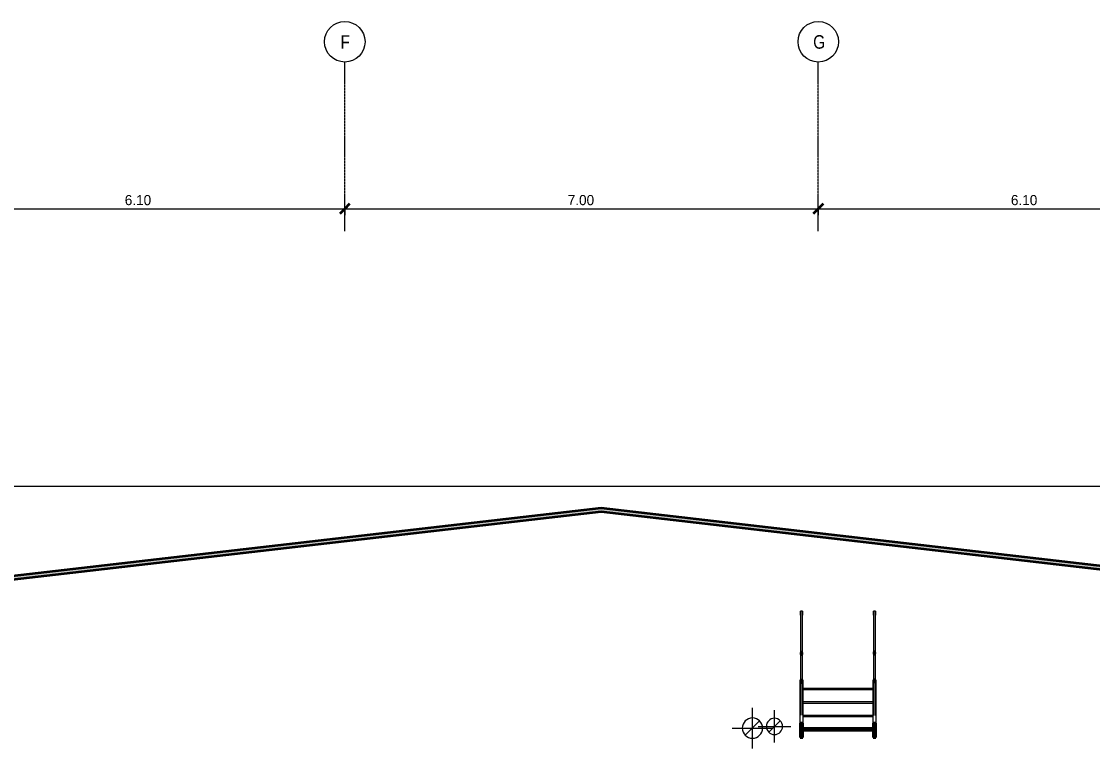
# Model space of a CAD drawing. Header units: centimetres. Extents: x 710 to 12582, y -437 to 1921.
# Drawn here: x 3290 to 4874, y 854 to 1921 of the extents above; entities that cross this region are included whole.
import ezdxf

# ---------------------------------------------------------------- set-up
doc = ezdxf.new("R2010")
doc.units = ezdxf.units.CM
doc.linetypes.add('Centre', pattern=[3.175, 0.635, -0.475, 1.59, -0.475])
doc.linetypes.add('Grid Line', pattern=[2.2225, 1.27, -0.3175, 0.3175, -0.3175])
for name, color, linetype, lineweight in [('A-ANNO-DIMS', 7, 'Continuous', 9), ('A-ANNO-DIMS-100', 7, 'Continuous', 9), ('A-FLOR-HRAL', 7, 'Continuous', 9), ('A-FLOR-LEVL', 7, 'Continuous', 9), ('A-ROOF', 7, 'Continuous', 9), ('A-ROOF-PATT', 7, 'Continuous', 35), ('M-HVAC-DUCT-CNTR', 7, 'Continuous', 9), ('S-GRID', 7, 'Continuous', 9), ('S-GRID-IDEN', 7, 'Continuous', 9), ('S-STRS', 7, 'Continuous', 9)]:
    doc.layers.add(name, color=color, linetype=linetype, lineweight=lineweight)
doc.layers.add('M-HVAC-DUCT-ANNO', color=7, linetype='Continuous', lineweight=9, true_color=0x007f00)
doc.styles.add('Century Gothic_1', font='GOTHIC.TTF', dxfattribs={"height": 15})
doc.styles.add('Saira Condensed', font='SairaCondensed-Regular.ttf', dxfattribs={"height": 20})
doc.dimstyles.new('FCA_N_Cotas_E100', dxfattribs={"dimscale": 30.48, "dimtxt": 15.662524, "dimasz": 0.492126, "dimexe": 0.656168, "dimexo": 0.656168, "dimgap": 0.032808, "dimtad": 1, "dimlfac": 0.01, "dimrnd": 0.01, "dimzin": 0, "dimdsep": 46, "dimtxsty": 'Century Gothic_1', "dimblk1": 'OBLIQUE', "dimblk2": 'OBLIQUE', "dimsah": 1, "dimcen": 0.09, "dimdle": 0.656168, "dimazin": 2, "dimtfac": 1, "dimtdec": 4, "dimtix": 1, "dimtmove": 0, "dimatfit": 3, "dimfxl": 1, "dimtvp": 1, "dimtolj": 1, "dimtzin": 0, "dimarcsym": 2})

# ---------------------------------------------------------------- blocks, each defined once
blk = doc.blocks.new('Stairs 33 - Stairs 17-1815094-Sección 4')
at = {"layer": 'S-STRS', "true_color": 0x9a9a9a}
for points in [[(4441.3, 862.6), (4445.5, 862.6), (4445.5, 884.1), (4441.3, 884.1), (4441.3, 879.5)], [(4482.5, 873.7), (4549.1, 873.7), (4549.1, 876), (4445.7, 876), (4445.7, 873.7)], [(4549.2, 862.6), (4553.1, 862.6), (4553.1, 884.1), (4549.2, 884.1), (4549.2, 879.5)]]:
    blk.add_hatch(color=253, dxfattribs=at).paths.add_polyline_path(points)
at = {"layer": 'S-STRS'}
for p, q in [((4441.3, 884.1), (4441.3, 947.8)), ((4445.5, 947.8), (4445.5, 884.1)), ((4445.7, 933), (4445.7, 935.2)), ((4549.1, 935.2), (4445.7, 935.2)), ((4549.1, 935.2), (4549.1, 933)), ((4549.2, 884.1), (4549.2, 947.8)), ((4553.1, 947.8), (4553.1, 884.1)), ((4549.1, 933), (4445.7, 933)), ((4445.7, 913.1), (4445.7, 915.3)), ((4549.1, 915.3), (4445.7, 915.3)), ((4549.1, 913.1), (4445.7, 913.1)), ((4549.1, 915.3), (4549.1, 913.1)), ((4445.7, 893.2), (4445.7, 895.5)), ((4549.1, 895.5), (4445.7, 895.5)), ((4549.1, 893.2), (4445.7, 893.2)), ((4549.1, 895.5), (4549.1, 893.2))]:
    blk.add_line(p, q, dxfattribs=at)
at = {"layer": 'S-STRS', "lineweight": 35}
for p, q in [((4441.3, 884.1), (4441.3, 862.6)), ((4445.5, 884.1), (4441.3, 884.1)), ((4445.5, 862.6), (4445.5, 884.1)), ((4445.7, 876), (4445.7, 873.7)), ((4549.1, 876), (4445.7, 876)), ((4445.7, 873.7), (4549.1, 873.7)), ((4549.1, 873.7), (4549.1, 876)), ((4549.2, 884.1), (4549.2, 862.6)), ((4553.1, 884.1), (4549.2, 884.1)), ((4553.1, 862.6), (4553.1, 884.1)), ((4441.3, 862.6), (4445.5, 862.6)), ((4549.2, 862.6), (4553.1, 862.6))]:
    blk.add_line(p, q, dxfattribs=at)
blk = doc.blocks.new('Railings 117 - Railings 32-1818940-Sección 4')
at = {"layer": 'A-FLOR-HRAL', "color": 8, "true_color": 0x808080}
for p, q in [((4442, 1047.2), (4442, 987.1)), ((4445, 987.1), (4445, 1047.2)), ((4442, 1043.8), (4442, 1030)), ((4442, 1030), (4442, 996.5)), ((4445, 1030), (4445, 1043.8)), ((4445, 996.5), (4445, 1030)), ((4442, 996.5), (4442, 895.8)), ((4445, 895.8), (4445, 996.5)), ((4442, 960.4), (4442, 945.8)), ((4445, 945.8), (4445, 960.4))]:
    blk.add_line(p, q, dxfattribs=at)
at = {"layer": 'A-FLOR-HRAL', "lineweight": 25}
for p, q in [((4442.1, 946.4), (4442, 946)), ((4442.2, 946.8), (4442.1, 946.4)), ((4442.4, 947.2), (4442.2, 946.8)), ((4442.6, 947.5), (4442.4, 947.2)), ((4442.9, 947.7), (4442.6, 947.5)), ((4443.2, 947.9), (4442.9, 947.7)), ((4443.5, 947.9), (4443.2, 947.9)), ((4443.8, 947.9), (4443.5, 947.9)), ((4444.1, 947.7), (4443.8, 947.9)), ((4444.4, 947.5), (4444.1, 947.7)), ((4444.6, 947.2), (4444.4, 947.5)), ((4444.8, 946.8), (4444.6, 947.2)), ((4444.9, 946.4), (4444.8, 946.8)), ((4445, 946), (4444.9, 946.4))]:
    blk.add_line(p, q, dxfattribs=at)
at = {"layer": 'A-FLOR-HRAL', "color": 8, "true_color": 0x808080, "flags": 128}
for points in [[(4442, 1048.7), (4442, 1048.7), (4442, 1048.8), (4442, 1048.8), (4442, 1048.9), (4442, 1049), (4442.1, 1049), (4442.1, 1049.1), (4442.1, 1049.1), (4442.1, 1049.2), (4442.1, 1049.3), (4442.2, 1049.3), (4442.2, 1049.4), (4442.2, 1049.4), (4442.2, 1049.5), (4442.3, 1049.5), (4442.3, 1049.6), (4442.3, 1049.6), (4442.4, 1049.7), (4442.4, 1049.7), (4442.5, 1049.7), (4442.5, 1049.8), (4442.6, 1049.8), (4442.6, 1049.9), (4442.7, 1049.9), (4442.7, 1049.9), (4442.8, 1050), (4442.8, 1050), (4442.9, 1050), (4442.9, 1050), (4443, 1050.1), (4443, 1050.1), (4443.1, 1050.1), (4443.1, 1050.1), (4443.2, 1050.1), (4443.3, 1050.1), (4443.3, 1050.2), (4443.4, 1050.2), (4443.4, 1050.2), (4443.5, 1050.2), (4443.5, 1050.2)], [(4442, 1047), (4442, 1047.2), (4442, 1047.3), (4442, 1047.4), (4442, 1047.6), (4442, 1047.7), (4442, 1047.8), (4442, 1047.9), (4442, 1048), (4442, 1048.1), (4442, 1048.2), (4442, 1048.3), (4442, 1048.3), (4442, 1048.4), (4442, 1048.5), (4442, 1048.5), (4442, 1048.6), (4442, 1048.6), (4442, 1048.6), (4442, 1048.6), (4442, 1048.7), (4442, 1048.7), (4442, 1048.7)], [(4442, 1048.7), (4442, 1048.7), (4442, 1048.7), (4442, 1048.6), (4442, 1048.6), (4442, 1048.6), (4442, 1048.5), (4442, 1048.5), (4442, 1048.4), (4442, 1048.4), (4442, 1048.3), (4442, 1048.2), (4442, 1048.1), (4442, 1048), (4442, 1047.9), (4442, 1047.8), (4442, 1047.7), (4442, 1047.6), (4442, 1047.5), (4442, 1047.3), (4442, 1047.2), (4442, 1047.2)], [(4442, 1043.8), (4442, 1044), (4442, 1044.2), (4442, 1044.4), (4442, 1044.6), (4442, 1044.8), (4442, 1045), (4442, 1045.1), (4442, 1045.3), (4442, 1045.5), (4442, 1045.7), (4442, 1045.9), (4442, 1046), (4442, 1046.2), (4442, 1046.4), (4442, 1046.5), (4442, 1046.7), (4442, 1046.9), (4442, 1047)], [(4443.5, 1050.2), (4443.6, 1050.2), (4443.6, 1050.2), (4443.7, 1050.2), (4443.7, 1050.1), (4443.8, 1050.1), (4443.9, 1050.1), (4443.9, 1050.1), (4444, 1050.1), (4444, 1050.1), (4444.1, 1050), (4444.1, 1050), (4444.2, 1050), (4444.3, 1050), (4444.3, 1049.9), (4444.4, 1049.9), (4444.4, 1049.9), (4444.5, 1049.8), (4444.5, 1049.8), (4444.5, 1049.8), (4444.6, 1049.7), (4444.6, 1049.7), (4444.7, 1049.6), (4444.7, 1049.6), (4444.7, 1049.5), (4444.8, 1049.5), (4444.8, 1049.4), (4444.8, 1049.4), (4444.9, 1049.3), (4444.9, 1049.3), (4444.9, 1049.2), (4444.9, 1049.2), (4444.9, 1049.1), (4445, 1049), (4445, 1049), (4445, 1048.9), (4445, 1048.9), (4445, 1048.8), (4445, 1048.7), (4445, 1048.7), (4445, 1048.7)], [(4445, 1047.2), (4445, 1047.3), (4445, 1047.4), (4445, 1047.6), (4445, 1047.7), (4445, 1047.8), (4445, 1047.9), (4445, 1048), (4445, 1048.1), (4445, 1048.2), (4445, 1048.3), (4445, 1048.3), (4445, 1048.4), (4445, 1048.5), (4445, 1048.5), (4445, 1048.6), (4445, 1048.6), (4445, 1048.6), (4445, 1048.6), (4445, 1048.7), (4445, 1048.7)], [(4445, 1048.7), (4445, 1048.7), (4445, 1048.7), (4445, 1048.6), (4445, 1048.6), (4445, 1048.6), (4445, 1048.5), (4445, 1048.5), (4445, 1048.4), (4445, 1048.4), (4445, 1048.3), (4445, 1048.2), (4445, 1048.1), (4445, 1048), (4445, 1047.9), (4445, 1047.8), (4445, 1047.7), (4445, 1047.6), (4445, 1047.5), (4445, 1047.3), (4445, 1047.2), (4445, 1047)], [(4445, 1046.9), (4445, 1046.7), (4445, 1046.6), (4445, 1046.4), (4445, 1046.3), (4445, 1046.1), (4445, 1045.9), (4445, 1045.7), (4445, 1045.6), (4445, 1045.4), (4445, 1045.2), (4445, 1045), (4445, 1044.8), (4445, 1044.6), (4445, 1044.4), (4445, 1044.2), (4445, 1044), (4445, 1043.8), (4445, 1043.8)]]:
    blk.add_lwpolyline(points, dxfattribs=at)
at = {"layer": 'A-FLOR-HRAL', "lineweight": 25, "flags": 128}
for points in [[(4443.5, 989.2), (4443.2, 989.2), (4442.9, 989), (4442.6, 988.8), (4442.4, 988.5), (4442.2, 988.1), (4442.1, 987.7), (4442, 987.3), (4442, 986.8), (4442.1, 986.4), (4442.2, 986), (4442.4, 985.6), (4442.6, 985.3), (4442.9, 985.1), (4443.2, 984.9), (4443.5, 984.9)], [(4443.5, 984.9), (4443.8, 984.9), (4444.1, 985.1), (4444.4, 985.3), (4444.6, 985.6), (4444.8, 986), (4444.9, 986.4), (4445, 986.8), (4445, 987.3), (4444.9, 987.7), (4444.8, 988.1), (4444.6, 988.5), (4444.4, 988.8), (4444.1, 989), (4443.8, 989.2), (4443.5, 989.2)], [(4442, 946), (4442, 945.5), (4442.1, 945.1), (4442.2, 944.7), (4442.4, 944.3), (4442.6, 944), (4442.9, 943.8), (4443.2, 943.6), (4443.5, 943.6)], [(4443.5, 943.6), (4443.8, 943.6), (4444.1, 943.8), (4444.4, 944), (4444.6, 944.3), (4444.8, 944.7), (4444.9, 945.1), (4445, 945.5), (4445, 946)]]:
    blk.add_lwpolyline(points, dxfattribs=at)
at = {"layer": 'A-FLOR-HRAL', "color": 8, "true_color": 0x808080}
for start_param, end_param in [(3.141593, 3.926991), (5.497787, 6.283185)]:
    blk.add_ellipse((4443.5, 1030), major_axis=(1.5, 0), ratio=0.039033, start_param=start_param, end_param=end_param, dxfattribs=at)
blk = doc.blocks.new('Railings 118 - Railings 32-1818969-Sección 4')
at = {"layer": 'A-FLOR-HRAL', "color": 8, "true_color": 0x808080}
for p, q in [((4549.7, 1047.2), (4549.7, 987.7)), ((4552.7, 987.7), (4552.7, 1047.2)), ((4549.7, 1043.8), (4549.7, 1030)), ((4549.7, 1030), (4549.7, 996.5)), ((4552.7, 1030), (4552.7, 1043.8)), ((4552.7, 996.5), (4552.7, 1030)), ((4549.7, 996.5), (4549.7, 895.3)), ((4552.7, 895.3), (4552.7, 996.5)), ((4549.7, 960.4), (4549.7, 946.4)), ((4552.7, 946.4), (4552.7, 960.4))]:
    blk.add_line(p, q, dxfattribs=at)
at = {"layer": 'A-FLOR-HRAL', "color": 8, "true_color": 0x808080, "flags": 128}
for points in [[(4549.7, 1048.7), (4549.7, 1048.7), (4549.7, 1048.8), (4549.7, 1048.8), (4549.7, 1048.9), (4549.7, 1049), (4549.8, 1049), (4549.8, 1049.1), (4549.8, 1049.1), (4549.8, 1049.2), (4549.8, 1049.3), (4549.9, 1049.3), (4549.9, 1049.4), (4549.9, 1049.4), (4549.9, 1049.5), (4550, 1049.5), (4550, 1049.6), (4550, 1049.6), (4550.1, 1049.7), (4550.1, 1049.7), (4550.2, 1049.7), (4550.2, 1049.8), (4550.3, 1049.8), (4550.3, 1049.9), (4550.4, 1049.9), (4550.4, 1049.9), (4550.5, 1050), (4550.5, 1050), (4550.6, 1050), (4550.6, 1050), (4550.7, 1050.1), (4550.7, 1050.1), (4550.8, 1050.1), (4550.8, 1050.1), (4550.9, 1050.1), (4551, 1050.1), (4551, 1050.2), (4551.1, 1050.2), (4551.1, 1050.2), (4551.2, 1050.2), (4551.2, 1050.2)], [(4549.7, 1047), (4549.7, 1047.2), (4549.7, 1047.3), (4549.7, 1047.4), (4549.7, 1047.6), (4549.7, 1047.7), (4549.7, 1047.8), (4549.7, 1047.9), (4549.7, 1048), (4549.7, 1048.1), (4549.7, 1048.2), (4549.7, 1048.3), (4549.7, 1048.3), (4549.7, 1048.4), (4549.7, 1048.5), (4549.7, 1048.5), (4549.7, 1048.6), (4549.7, 1048.6), (4549.7, 1048.6), (4549.7, 1048.6), (4549.7, 1048.7), (4549.7, 1048.7), (4549.7, 1048.7)], [(4549.7, 1048.7), (4549.7, 1048.7), (4549.7, 1048.7), (4549.7, 1048.6), (4549.7, 1048.6), (4549.7, 1048.6), (4549.7, 1048.5), (4549.7, 1048.5), (4549.7, 1048.4), (4549.7, 1048.4), (4549.7, 1048.3), (4549.7, 1048.2), (4549.7, 1048.1), (4549.7, 1048), (4549.7, 1047.9), (4549.7, 1047.8), (4549.7, 1047.7), (4549.7, 1047.6), (4549.7, 1047.5), (4549.7, 1047.3), (4549.7, 1047.2), (4549.7, 1047.2)], [(4549.7, 1043.8), (4549.7, 1044), (4549.7, 1044.2), (4549.7, 1044.4), (4549.7, 1044.6), (4549.7, 1044.8), (4549.7, 1045), (4549.7, 1045.1), (4549.7, 1045.3), (4549.7, 1045.5), (4549.7, 1045.7), (4549.7, 1045.9), (4549.7, 1046), (4549.7, 1046.2), (4549.7, 1046.4), (4549.7, 1046.5), (4549.7, 1046.7), (4549.7, 1046.9), (4549.7, 1047)], [(4551.2, 1050.2), (4551.3, 1050.2), (4551.3, 1050.2), (4551.4, 1050.2), (4551.5, 1050.1), (4551.5, 1050.1), (4551.6, 1050.1), (4551.6, 1050.1), (4551.7, 1050.1), (4551.7, 1050.1), (4551.8, 1050), (4551.9, 1050), (4551.9, 1050), (4552, 1050), (4552, 1049.9), (4552.1, 1049.9), (4552.1, 1049.9), (4552.2, 1049.8), (4552.2, 1049.8), (4552.2, 1049.8), (4552.3, 1049.7), (4552.3, 1049.7), (4552.4, 1049.6), (4552.4, 1049.6), (4552.4, 1049.5), (4552.5, 1049.5), (4552.5, 1049.4), (4552.5, 1049.4), (4552.6, 1049.3), (4552.6, 1049.3), (4552.6, 1049.2), (4552.6, 1049.2), (4552.7, 1049.1), (4552.7, 1049), (4552.7, 1049), (4552.7, 1048.9), (4552.7, 1048.9), (4552.7, 1048.8), (4552.7, 1048.7), (4552.7, 1048.7), (4552.7, 1048.7)], [(4552.7, 1047.2), (4552.7, 1047.3), (4552.7, 1047.4), (4552.7, 1047.6), (4552.7, 1047.7), (4552.7, 1047.8), (4552.7, 1047.9), (4552.7, 1048), (4552.7, 1048.1), (4552.7, 1048.2), (4552.7, 1048.3), (4552.7, 1048.3), (4552.7, 1048.4), (4552.7, 1048.5), (4552.7, 1048.5), (4552.7, 1048.6), (4552.7, 1048.6), (4552.7, 1048.6), (4552.7, 1048.6), (4552.7, 1048.7), (4552.7, 1048.7)], [(4552.7, 1048.7), (4552.7, 1048.7), (4552.7, 1048.7), (4552.7, 1048.6), (4552.7, 1048.6), (4552.7, 1048.6), (4552.7, 1048.5), (4552.7, 1048.5), (4552.7, 1048.4), (4552.7, 1048.4), (4552.7, 1048.3), (4552.7, 1048.2), (4552.7, 1048.1), (4552.7, 1048), (4552.7, 1047.9), (4552.7, 1047.8), (4552.7, 1047.7), (4552.7, 1047.6), (4552.7, 1047.5), (4552.7, 1047.3), (4552.7, 1047.2), (4552.7, 1047)], [(4552.7, 1046.9), (4552.7, 1046.7), (4552.7, 1046.6), (4552.7, 1046.4), (4552.7, 1046.3), (4552.7, 1046.1), (4552.7, 1045.9), (4552.7, 1045.7), (4552.7, 1045.6), (4552.7, 1045.4), (4552.7, 1045.2), (4552.7, 1045), (4552.7, 1044.8), (4552.7, 1044.6), (4552.7, 1044.4), (4552.7, 1044.2), (4552.7, 1044), (4552.7, 1043.8), (4552.7, 1043.8)]]:
    blk.add_lwpolyline(points, dxfattribs=at)
at = {"layer": 'A-FLOR-HRAL', "lineweight": 25, "flags": 128}
for points in [[(4551.2, 989.9), (4550.9, 989.8), (4550.6, 989.7), (4550.3, 989.4), (4550.1, 989.1), (4549.9, 988.8), (4549.8, 988.4), (4549.7, 987.9), (4549.7, 987.5), (4549.8, 987), (4549.9, 986.6), (4550.1, 986.2), (4550.3, 985.9), (4550.6, 985.7), (4550.9, 985.6), (4551.2, 985.5)], [(4551.2, 985.5), (4551.5, 985.6), (4551.8, 985.7), (4552.1, 985.9), (4552.3, 986.2), (4552.5, 986.6), (4552.6, 987), (4552.7, 987.5), (4552.7, 987.9), (4552.6, 988.4), (4552.5, 988.8), (4552.3, 989.1), (4552.1, 989.4), (4551.8, 989.7), (4551.5, 989.8), (4551.2, 989.9)], [(4551.2, 948.5), (4550.9, 948.5), (4550.6, 948.4), (4550.3, 948.1), (4550.1, 947.8), (4549.9, 947.5), (4549.8, 947), (4549.7, 946.6), (4549.7, 946.1), (4549.8, 945.7), (4549.9, 945.3), (4550.1, 944.9), (4550.3, 944.6), (4550.6, 944.4), (4550.9, 944.3), (4551.2, 944.2)], [(4551.2, 944.2), (4551.5, 944.3), (4551.8, 944.4), (4552.1, 944.6), (4552.3, 944.9), (4552.5, 945.3), (4552.6, 945.7), (4552.7, 946.1), (4552.7, 946.6), (4552.6, 947), (4552.5, 947.5), (4552.3, 947.8), (4552.1, 948.1), (4551.8, 948.4), (4551.5, 948.5), (4551.2, 948.5)]]:
    blk.add_lwpolyline(points, dxfattribs=at)
at = {"layer": 'A-FLOR-HRAL', "color": 8, "true_color": 0x808080}
for start_param, end_param in [(3.141593, 3.926991), (5.497787, 6.283185)]:
    blk.add_ellipse((4551.2, 1030), major_axis=(1.5, 0), ratio=0.039033, start_param=start_param, end_param=end_param, dxfattribs=at)
blk = doc.blocks.new('PQ_RVR_EST-01_ZZ_ZZ_MO_T_A_rvt-1-Sección 4')
at = {"layer": 'A-FLOR-HRAL', "color": 8, "lineweight": 9, "true_color": 0x808080}
for name in ['Railings 117 - Railings 32-1818940-Sección 4', 'Railings 118 - Railings 32-1818969-Sección 4']:
    blk.add_blockref(name, (0, 0), dxfattribs=at)
at = {"layer": 'S-STRS', "color": 8, "lineweight": 9, "true_color": 0x808080}
blk.add_blockref('Stairs 33 - Stairs 17-1815094-Sección 4', (0, 0), dxfattribs=at)
blk = doc.blocks.new('PQ_RVR_MEP-01_ZZ_ZZ_MO_T_A_rvt-1-Sección 4')
at = {"layer": 'M-HVAC-DUCT-ANNO', "color": 6, "true_color": 0xff00ff}
for p, q in [((4381.5, 887.2), (4360.3, 866)), ((4412, 887.5), (4395, 870.6))]:
    blk.add_line(p, q, dxfattribs=at)
for centre, radius, start, end in [((4370.9, 876.6), 15, 0, 180), ((4403.5, 879.1), 12, 0, 180), ((4370.9, 876.6), 15, 180, 360), ((4403.5, 879.1), 12, 180, 360)]:
    blk.add_arc(centre, radius, start, end, dxfattribs=at)
at = {"layer": 'M-HVAC-DUCT-CNTR', "color": 6, "true_color": 0xff00ff}
for p, q in [((4370.9, 846.6), (4370.9, 906.6)), ((4403.5, 855.1), (4403.5, 903.1)), ((4340.9, 876.6), (4400.9, 876.6)), ((4379.5, 879.1), (4427.5, 879.1))]:
    blk.add_line(p, q, dxfattribs=at)
blk = doc.blocks.new('Grid - 3mm-1939417-Sección 4')
at = {"layer": 'S-GRID-IDEN', "color": 253, "true_color": 0xaaaaaa}
blk.add_circle((1330.8, 1891.3), 30, dxfattribs=at)
blk = doc.blocks.new('DIMBLOCK5-Sección 4')
at = {"layer": 'A-ANNO-DIMS-100'}
for p, q in [((3158.7, 1644.5), (3158.7, 1664.5)), ((3768.3, 1644.5), (3768.3, 1664.5)), ((3158.7, 1644.5), (3768.3, 1644.5)), ((3158.7, 1644.5), (3158.7, 1635.1)), ((3768.3, 1644.5), (3768.3, 1635.1))]:
    blk.add_line(p, q, dxfattribs=at)
at = {"layer": 'A-ANNO-DIMS-100', "lineweight": 35}
for p, q in [((3158.7, 1644.5), (3166.2, 1652)), ((3768.3, 1644.5), (3775.8, 1652)), ((3158.7, 1644.5), (3151.2, 1637)), ((3768.3, 1644.5), (3760.8, 1637))]:
    blk.add_line(p, q, dxfattribs=at)
at = {"layer": 'A-ANNO-DIMS-100', "color": 0, "insert": (3443.1, 1664.7), "char_height": 15, "width": 48.927, "attachment_point": 1, "line_spacing_factor": 0.984502, "style": 'Century Gothic_1'}
blk.add_mtext('6.10', dxfattribs=at)
blk = doc.blocks.new('_Oblique')
at = {"color": 0, "linetype": 'ByBlock', "lineweight": -2}
blk.add_line((-0.5, -0.5), (0.5, 0.5), dxfattribs=at)
blk = doc.blocks.new('DIMBLOCK6-Sección 4')
at = {"layer": 'A-ANNO-DIMS-100'}
for p, q in [((3768.3, 1644.5), (3768.3, 1664.5)), ((4468.3, 1644.5), (4468.3, 1664.5)), ((3768.3, 1644.5), (4468.3, 1644.5)), ((3768.3, 1644.5), (3768.3, 1635.1)), ((4468.3, 1644.5), (4468.3, 1635.1))]:
    blk.add_line(p, q, dxfattribs=at)
at = {"layer": 'A-ANNO-DIMS-100', "lineweight": 35}
for p, q in [((3768.3, 1644.5), (3775.8, 1652)), ((4468.3, 1644.5), (4475.8, 1652)), ((3768.3, 1644.5), (3760.8, 1637)), ((4468.3, 1644.5), (4460.8, 1637))]:
    blk.add_line(p, q, dxfattribs=at)
at = {"layer": 'A-ANNO-DIMS-100', "color": 0, "insert": (4097.9, 1664.7), "char_height": 15, "width": 48.927, "attachment_point": 1, "line_spacing_factor": 0.984502, "style": 'Century Gothic_1'}
blk.add_mtext('7.00', dxfattribs=at)
blk = doc.blocks.new('DIMBLOCK7-Sección 4')
at = {"layer": 'A-ANNO-DIMS-100'}
for p, q in [((4468.3, 1644.5), (4468.3, 1664.5)), ((5078.5, 1644.5), (5078.5, 1664.5)), ((4468.3, 1644.5), (5078.5, 1644.5)), ((4468.3, 1644.5), (4468.3, 1635.1)), ((5078.5, 1644.5), (5078.5, 1635.1))]:
    blk.add_line(p, q, dxfattribs=at)
at = {"layer": 'A-ANNO-DIMS-100', "lineweight": 35}
for p, q in [((4468.3, 1644.5), (4475.8, 1652)), ((5078.5, 1644.5), (5086, 1652)), ((4468.3, 1644.5), (4460.8, 1637)), ((5078.5, 1644.5), (5071, 1637))]:
    blk.add_line(p, q, dxfattribs=at)
at = {"layer": 'A-ANNO-DIMS-100', "color": 0, "insert": (4753, 1664.7), "char_height": 15, "width": 48.927, "attachment_point": 1, "line_spacing_factor": 0.984502, "style": 'Century Gothic_1'}
blk.add_mtext('6.10', dxfattribs=at)

msp = doc.modelspace()

# ---------------------------------------------------------------- hatches: boundary and pattern name
at = {"layer": 'A-ROOF-PATT', "lineweight": 9, "true_color": 0x9a9a9a}
msp.add_hatch(color=253, dxfattribs=at).paths.add_polyline_path([(2152.876, 966.121), (4147.358, 1196.897), (6109.62, 969.498), (6109.62, 974.531), (4147.359, 1201.93), (2152.876, 971.154)])

# ---------------------------------------------------------------- linework, layer by layer
at = {"layer": 'A-FLOR-LEVL', "color": 253, "linetype": 'Centre', "true_color": 0xaaaaaa}
msp.add_line((709.994, 1234.505), (7304.566, 1234.505), dxfattribs=at)
at = {"layer": 'A-ROOF', "lineweight": 35}
for p, q in [((4147.359, 1201.93), (2152.876, 971.154)), ((2152.876, 966.121), (4147.358, 1196.897)), ((4147.358, 1196.897), (6109.62, 969.498)), ((6109.62, 974.531), (4147.359, 1201.93))]:
    msp.add_line(p, q, dxfattribs=at)
at = {"layer": 'S-GRID', "color": 253, "linetype": 'Grid Line', "true_color": 0xaaaaaa}
for p, q in [((3768.259, 1611.334), (3768.259, 1861.334)), ((4468.259, 1611.334), (4468.259, 1861.334))]:
    msp.add_line(p, q, dxfattribs=at)

# ---------------------------------------------------------------- block references
at = {"lineweight": 5}
for name in ['PQ_RVR_EST-01_ZZ_ZZ_MO_T_A_rvt-1-Sección 4', 'PQ_RVR_MEP-01_ZZ_ZZ_MO_T_A_rvt-1-Sección 4']:
    msp.add_blockref(name, (0, 0), dxfattribs=at)
at = {"layer": 'S-GRID-IDEN', "color": 253, "true_color": 0xaaaaaa}
for p in [(2437.486, 0), (3137.486, 0)]:
    msp.add_blockref('Grid - 3mm-1939417-Sección 4', p, dxfattribs=at)

# ---------------------------------------------------------------- texts
at = {"layer": 'S-GRID-IDEN', "color": 253, "true_color": 0xaaaaaa, "char_height": 20, "attachment_point": 1, "style": 'Saira Condensed'}
for s, insert, width in [('F', (3761.985, 1901.014), 14.43037), ('G', (4460.685, 1901.014), 17.63712)]:
    msp.add_mtext(s, dxfattribs=dict(at, insert=insert, width=width))

# ---------------------------------------------------------------- dimensions: what is measured, and where the dimension line sits
at = {"layer": 'A-ANNO-DIMS'}
for base, p1, p2, override, picture, middle in [((3768.259, 1644.466), (3158.662, 1655.072), (3768.259, 1655.072), {"dimpost": '<>', "dimfxl": 609.596326}, 'DIMBLOCK5-Sección 4', (3463.461, 1653.343)), ((4468.259, 1644.466), (3768.259, 1655.072), (4468.259, 1655.072), {"dimpost": '<>', "dimfxl": 700}, 'DIMBLOCK6-Sección 4', (4118.259, 1653.343)), ((5078.539, 1644.466), (4468.259, 1655.072), (5078.539, 1655.072), {"dimpost": '<>', "dimfxl": 610.280405}, 'DIMBLOCK7-Sección 4', (4773.399, 1653.343))]:
    dim = msp.add_linear_dim(base=base, p1=p1, p2=p2, dimstyle='FCA_N_Cotas_E100', override=override, dxfattribs=at)
    dim.commit()
    dim.dimension.update_dxf_attribs({"geometry": picture, "text_midpoint": middle})

doc.saveas('drawing.dxf')
